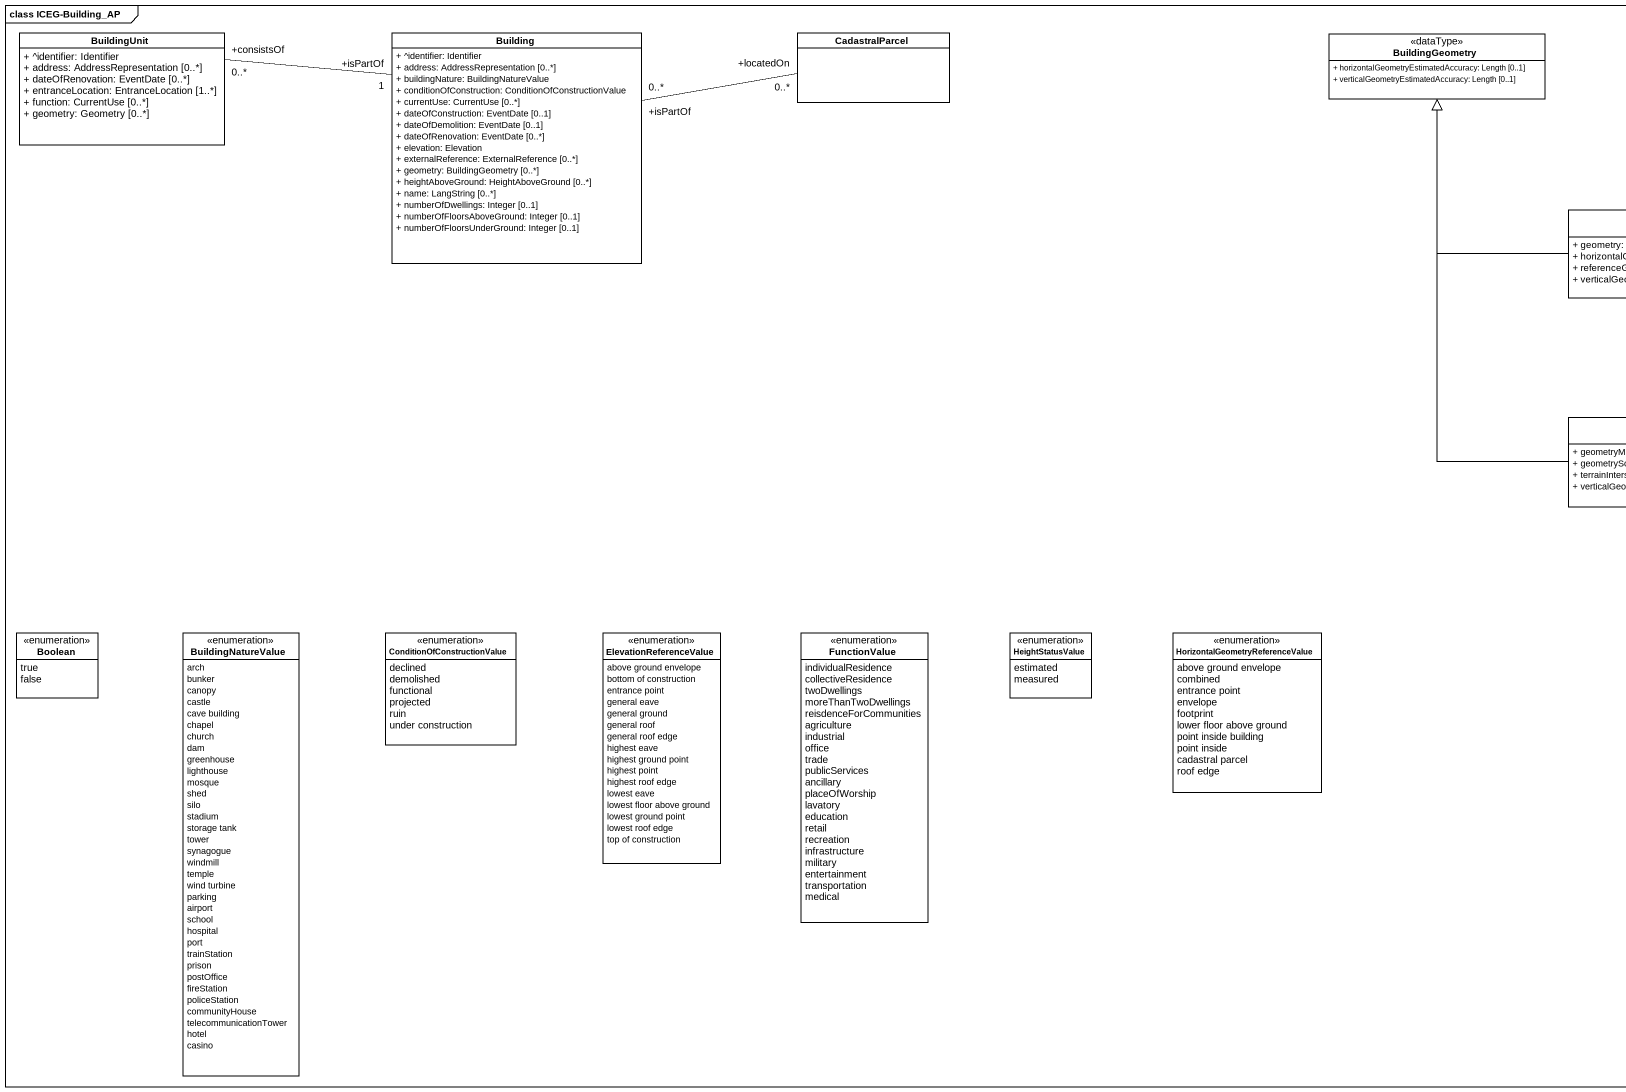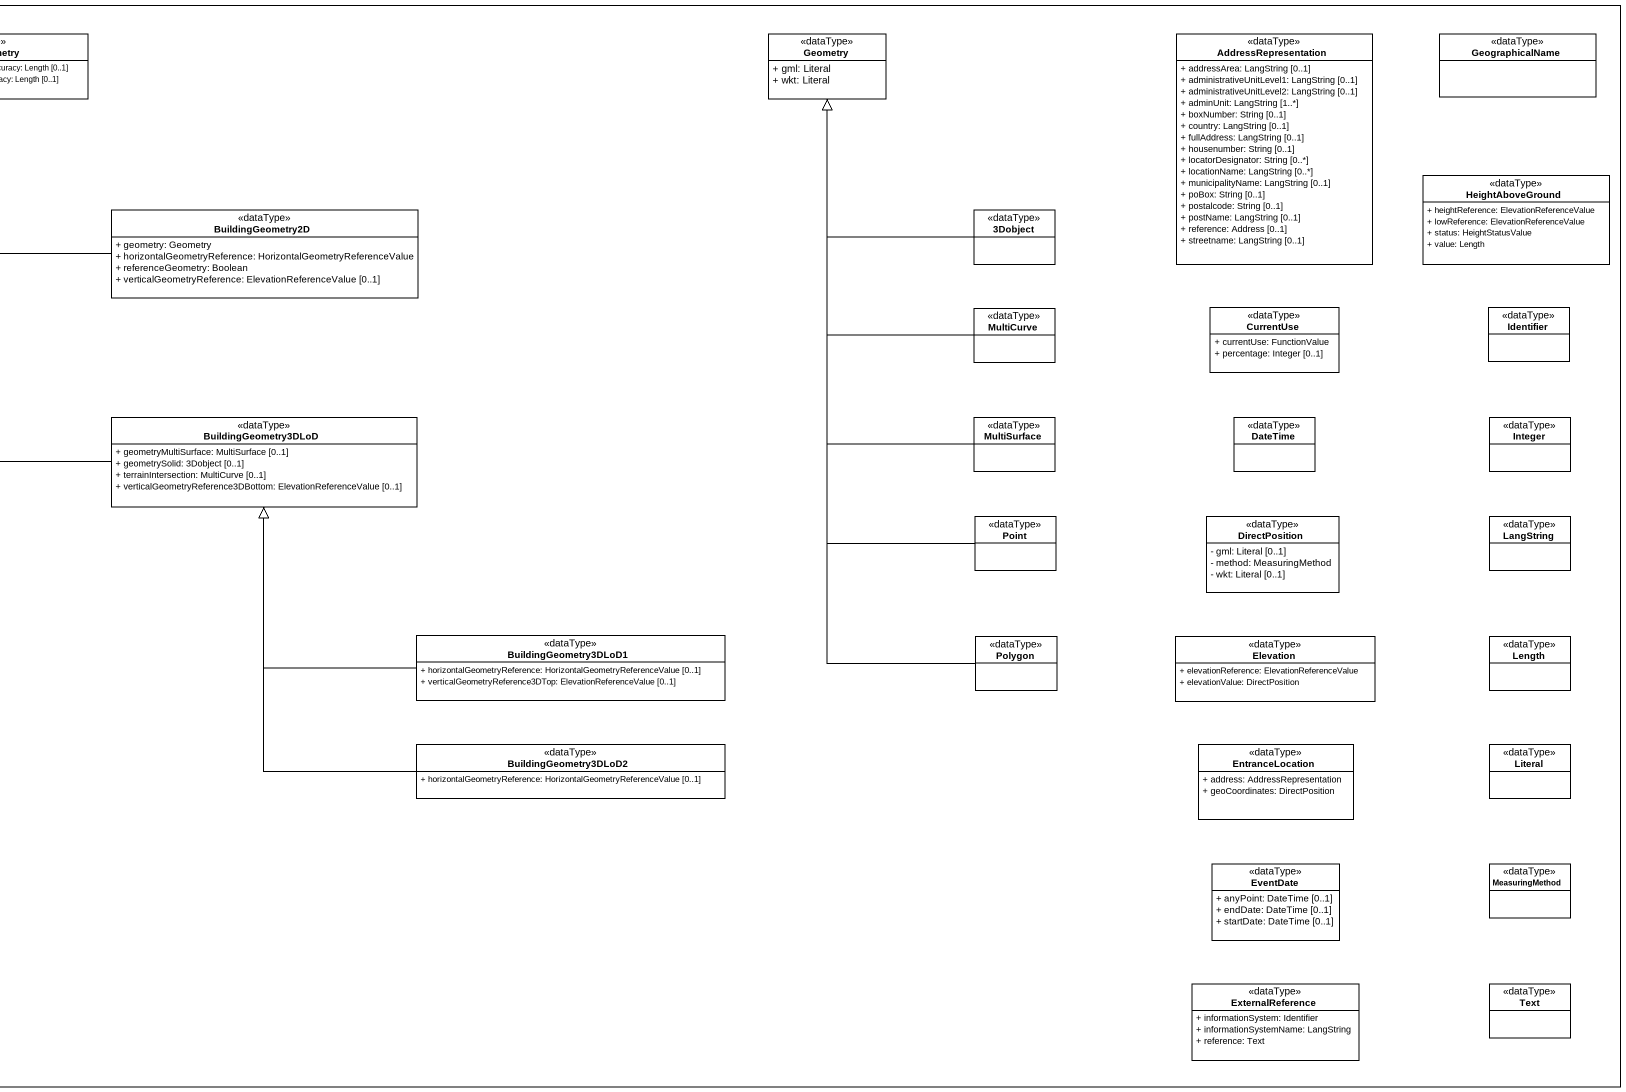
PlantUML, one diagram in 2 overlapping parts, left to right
@startuml
mainframe class ICEG-Building_AP
hide circle
hide empty members
skinparam classAttributeIconSize 0
class BuildingUnit {
  + ^identifier: Identifier
  + address: AddressRepresentation [0..*]
  + dateOfRenovation: EventDate [0..*]
  + entranceLocation: EntranceLocation [1..*]
  + function: CurrentUse [0..*]
  + geometry: Geometry [0..*]
}
class Building {
  + ^identifier: Identifier
  + address: AddressRepresentation [0..*]
  + buildingNature: BuildingNatureValue
  + conditionOfConstruction: ConditionOfConstructionValue
  + currentUse: CurrentUse [0..*]
  + dateOfConstruction: EventDate [0..1]
  + dateOfDemolition: EventDate [0..1]
  + dateOfRenovation: EventDate [0..*]
  + elevation: Elevation
  + externalReference: ExternalReference [0..*]
  + geometry: BuildingGeometry [0..*]
  + heightAboveGround: HeightAboveGround [0..*]
  + name: LangString [0..*]
  + numberOfDwellings: Integer [0..1]
  + numberOfFloorsAboveGround: Integer [0..1]
  + numberOfFloorsUnderGround: Integer [0..1]
}
class CadastralParcel
class BuildingGeometry <<dataType>> {
  + horizontalGeometryEstimatedAccuracy: Length [0..1]
  + verticalGeometryEstimatedAccuracy: Length [0..1]
}
class Geometry <<dataType>> {
  + gml: Literal
  + wkt: Literal
}
class AddressRepresentation <<dataType>> {
  + addressArea: LangString [0..1]
  + administrativeUnitLevel1: LangString [0..1]
  + administrativeUnitLevel2: LangString [0..1]
  + adminUnit: LangString [1..*]
  + boxNumber: String [0..1]
  + country: LangString [0..1]
  + fullAddress: LangString [0..1]
  + housenumber: String [0..1]
  + locatorDesignator: String [0..*]
  + locationName: LangString [0..*]
  + municipalityName: LangString [0..1]
  + poBox: String [0..1]
  + postalcode: String [0..1]
  + postName: LangString [0..1]
  + reference: Address [0..1]
  + streetname: LangString [0..1]
}
class GeographicalName <<dataType>>
class HeightAboveGround <<dataType>> {
  + heightReference: ElevationReferenceValue
  + lowReference: ElevationReferenceValue
  + status: HeightStatusValue
  + value: Length
}
class BuildingGeometry2D <<dataType>> {
  + geometry: Geometry
  + horizontalGeometryReference: HorizontalGeometryReferenceValue
  + referenceGeometry: Boolean
  + verticalGeometryReference: ElevationReferenceValue [0..1]
}
class "3Dobject" as c3Dobject <<dataType>>
class MultiCurve <<dataType>>
class CurrentUse <<dataType>> {
  + currentUse: FunctionValue
  + percentage: Integer [0..1]
}
class Identifier <<dataType>>
class BuildingGeometry3DLoD <<dataType>> {
  + geometryMultiSurface: MultiSurface [0..1]
  + geometrySolid: 3Dobject [0..1]
  + terrainIntersection: MultiCurve [0..1]
  + verticalGeometryReference3DBottom: ElevationReferenceValue [0..1]
}
class MultiSurface <<dataType>>
class DateTime <<dataType>>
class Integer <<dataType>>
class Point <<dataType>>
class DirectPosition <<dataType>> {
  - gml: Literal [0..1]
  - method: MeasuringMethod
  - wkt: Literal [0..1]
}
class LangString <<dataType>>
enum Boolean {
  true
  false
}
enum BuildingNatureValue {
  arch
  bunker
  canopy
  castle
  cave building
  chapel
  church
  dam
  greenhouse
  lighthouse
  mosque
  shed
  silo
  stadium
  storage tank
  tower
  synagogue
  windmill
  temple
  wind turbine
  parking
  airport
  school
  hospital
  port
  trainStation
  prison
  postOffice
  fireStation
  policeStation
  communityHouse
  telecommunicationTower
  hotel
  casino
}
enum ConditionOfConstructionValue {
  declined
  demolished
  functional
  projected
  ruin
  under construction
}
enum ElevationReferenceValue {
  above ground envelope
  bottom of construction
  entrance point
  general eave
  general ground
  general roof
  general roof edge
  highest eave
  highest ground point
  highest point
  highest roof edge
  lowest eave
  lowest floor above ground
  lowest ground point
  lowest roof edge
  top of construction
}
enum FunctionValue {
  individualResidence
  collectiveResidence
  twoDwellings
  moreThanTwoDwellings
  reisdenceForCommunities
  agriculture
  industrial
  office
  trade
  publicServices
  ancillary
  placeOfWorship
  lavatory
  education
  retail
  recreation
  infrastructure
  military
  entertainment
  transportation
  medical
}
enum HeightStatusValue {
  estimated
  measured
}
enum "HorizontalGeometryReferenceValue" as HorizontalGeometryReferenceV {
  above ground envelope
  combined
  entrance point
  envelope
  footprint
  lower floor above ground
  point inside building
  point inside
  cadastral parcel
  roof edge
}
class BuildingGeometry3DLoD1 <<dataType>> {
  + horizontalGeometryReference: HorizontalGeometryReferenceValue [0..1]
  + verticalGeometryReference3DTop: ElevationReferenceValue [0..1]
}
class Polygon <<dataType>>
class Elevation <<dataType>> {
  + elevationReference: ElevationReferenceValue
  + elevationValue: DirectPosition
}
class Length <<dataType>>
class BuildingGeometry3DLoD2 <<dataType>> {
  + horizontalGeometryReference: HorizontalGeometryReferenceValue [0..1]
}
class EntranceLocation <<dataType>> {
  + address: AddressRepresentation
  + geoCoordinates: DirectPosition
}
class Literal <<dataType>>
class EventDate <<dataType>> {
  + anyPoint: DateTime [0..1]
  + endDate: DateTime [0..1]
  + startDate: DateTime [0..1]
}
class MeasuringMethod <<dataType>>
class ExternalReference <<dataType>> {
  + informationSystem: Identifier
  + informationSystemName: LangString
  + reference: Text
}
class Text <<dataType>>
Building "+isPartOf\n1" -left- "+consistsOf\n0..*" BuildingUnit
Building "+isPartOf\n0..*" -right- "+locatedOn\n0..*" CadastralParcel
BuildingGeometry2D -up-|> BuildingGeometry
c3Dobject -up-|> Geometry
MultiCurve -up-|> Geometry
BuildingGeometry3DLoD -up-|> BuildingGeometry
MultiSurface -up-|> Geometry
Point -up-|> Geometry
BuildingGeometry3DLoD1 -up-|> BuildingGeometry3DLoD
Polygon -up-|> Geometry
BuildingGeometry3DLoD2 -up-|> BuildingGeometry3DLoD
@enduml
